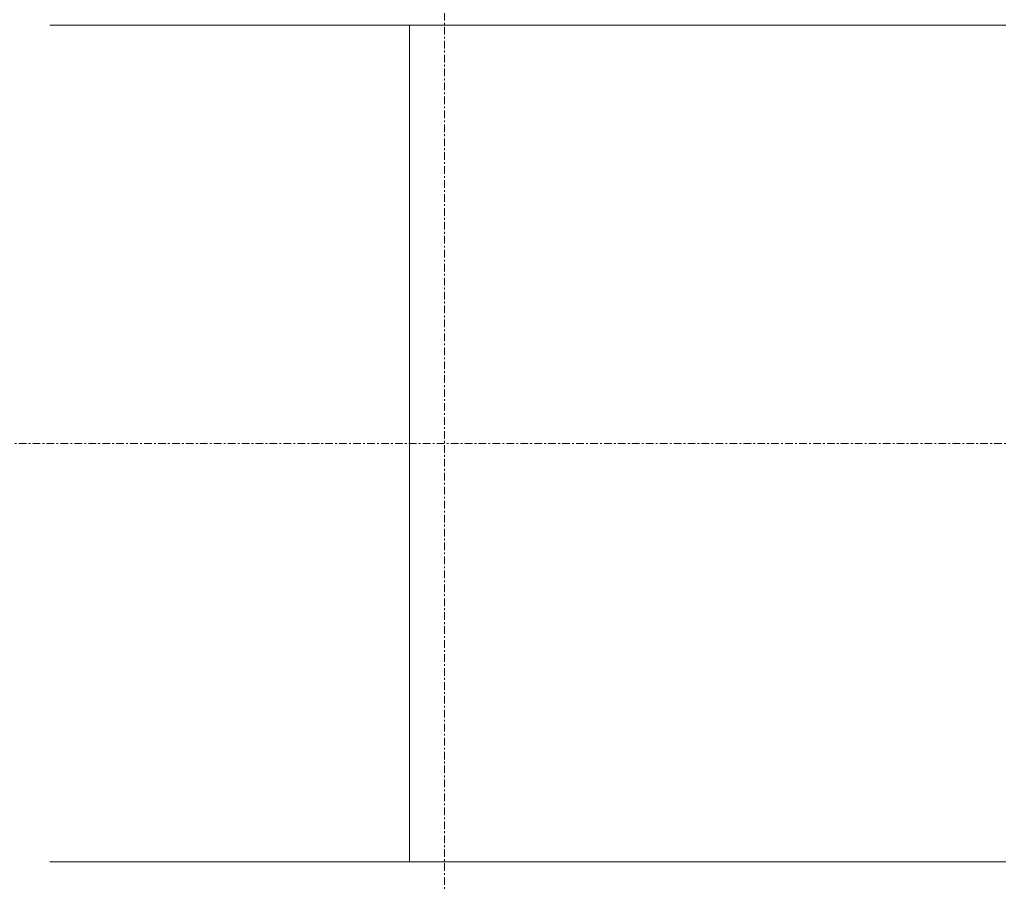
# Model space of a CAD drawing. Header units: millimetres. Extents: x -725999 to -647408, y -21008 to 19019.
# Drawn here: x -722187 to -721484, y 3263 to 3883 of the extents above; entities that cross this region are included whole.
import ezdxf

# ---------------------------------------------------------------- set-up
doc = ezdxf.new("R2010")
doc.units = ezdxf.units.MM
doc.linetypes.add('DPA_Grid _ Level 100', pattern=[10, 5.5, -1.6, 1.3, -1.6])
doc.layers.add('A-GLAZ-CURT', color=2, linetype='Continuous', lineweight=9)
doc.layers.add('S-GRID', color=251, linetype='Continuous', lineweight=9)

# ---------------------------------------------------------------- blocks, each defined once
blk = doc.blocks.new('*U744')
at = {"layer": 'S-GRID', "linetype": 'DPA_Grid _ Level 100'}
for p, q in [((-24244.95, -16466.6), (-24244.95, 22659.95)), ((45315.05, 8120.01), (-27001.02, 8120.01))]:
    blk.add_line(p, q, dxfattribs=at)
blk = doc.blocks.new('System Panel - DPA-AR_Metal Ceiling Rectangular Panel-13139299-4283-01 ENLARGED LOWER PLATFORM LEVEL - REFLECTED CEILING PLAN - SHEET 4')
at = {"layer": 'A-GLAZ-CURT'}
for p, q in [((-721907.37, 3879.03), (-722165.55, 3879.03)), ((-722165.55, 3879.03), (-721907.37, 3879.03)), ((-721907.37, 3279.03), (-721907.37, 3879.03)), ((-721907.37, 3879.03), (-721907.37, 3279.03)), ((-722165.55, 3279.03), (-721907.37, 3279.03)), ((-721907.37, 3279.03), (-722165.55, 3279.03))]:
    blk.add_line(p, q, dxfattribs=at)
blk = doc.blocks.new('System Panel - DPA-AR_Metal Ceiling Rectangular Panel-V6-4283-01 ENLARGED LOWER PLATFORM LEVEL - REFLECTED CEILING PLAN - SHEET 4')
at = {"layer": 'A-GLAZ-CURT'}
for p, q in [((-719507.37, 3879.03), (-721907.37, 3879.03)), ((-721907.37, 3879.03), (-721907.37, 3279.03)), ((-721907.37, 3279.03), (-721907.37, 3879.03)), ((-721907.37, 3879.03), (-719507.37, 3879.03)), ((-721907.37, 3279.03), (-719507.37, 3279.03)), ((-719507.37, 3279.03), (-721907.37, 3279.03))]:
    blk.add_line(p, q, dxfattribs=at)
blk = doc.blocks.new('*U651')
at = {"layer": 'A-GLAZ-CURT'}
for name in ['System Panel - DPA-AR_Metal Ceiling Rectangular Panel-13139299-4283-01 ENLARGED LOWER PLATFORM LEVEL - REFLECTED CEILING PLAN - SHEET 4', 'System Panel - DPA-AR_Metal Ceiling Rectangular Panel-V6-4283-01 ENLARGED LOWER PLATFORM LEVEL - REFLECTED CEILING PLAN - SHEET 4']:
    blk.add_blockref(name, (697637.43, 4540.99), dxfattribs=at)

msp = doc.modelspace()

# ---------------------------------------------------------------- block references
for name in ['*U744', '*U651']:
    msp.add_blockref(name, (-697637.43, -4540.99))

doc.saveas('drawing.dxf')
